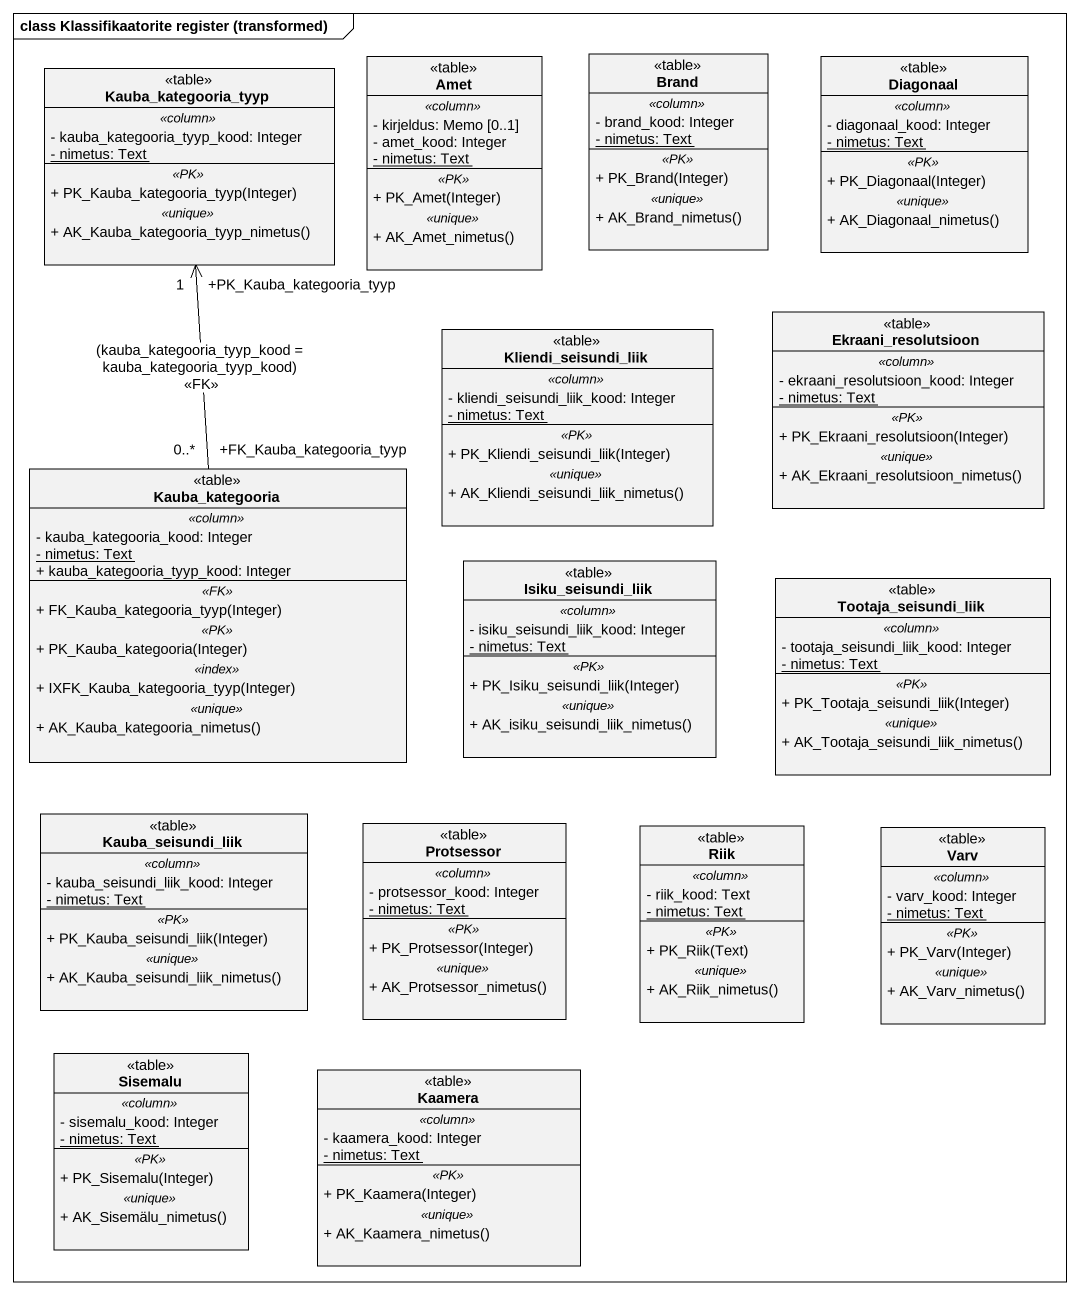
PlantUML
@startuml
mainframe class Klassifikaatorite register (transformed)
hide circle
hide empty members
skinparam classAttributeIconSize 0
class Kauba_kategooria_tyyp <<table>> {
  .. <<column>> ..
  - kauba_kategooria_tyyp_kood: Integer
  {static} - nimetus: Text
  .. <<PK>> ..
  + PK_Kauba_kategooria_tyyp(Integer)
  .. <<unique>> ..
  + AK_Kauba_kategooria_tyyp_nimetus()
}
class Amet <<table>> {
  .. <<column>> ..
  - kirjeldus: Memo [0..1]
  - amet_kood: Integer
  {static} - nimetus: Text
  .. <<PK>> ..
  + PK_Amet(Integer)
  .. <<unique>> ..
  + AK_Amet_nimetus()
}
class Brand <<table>> {
  .. <<column>> ..
  - brand_kood: Integer
  {static} - nimetus: Text
  .. <<PK>> ..
  + PK_Brand(Integer)
  .. <<unique>> ..
  + AK_Brand_nimetus()
}
class Diagonaal <<table>> {
  .. <<column>> ..
  - diagonaal_kood: Integer
  {static} - nimetus: Text
  .. <<PK>> ..
  + PK_Diagonaal(Integer)
  .. <<unique>> ..
  + AK_Diagonaal_nimetus()
}
class Kliendi_seisundi_liik <<table>> {
  .. <<column>> ..
  - kliendi_seisundi_liik_kood: Integer
  {static} - nimetus: Text
  .. <<PK>> ..
  + PK_Kliendi_seisundi_liik(Integer)
  .. <<unique>> ..
  + AK_Kliendi_seisundi_liik_nimetus()
}
class Ekraani_resolutsioon <<table>> {
  .. <<column>> ..
  - ekraani_resolutsioon_kood: Integer
  {static} - nimetus: Text
  .. <<PK>> ..
  + PK_Ekraani_resolutsioon(Integer)
  .. <<unique>> ..
  + AK_Ekraani_resolutsioon_nimetus()
}
class Kauba_kategooria <<table>> {
  .. <<column>> ..
  - kauba_kategooria_kood: Integer
  {static} - nimetus: Text
  + kauba_kategooria_tyyp_kood: Integer
  .. <<FK>> ..
  + FK_Kauba_kategooria_tyyp(Integer)
  .. <<PK>> ..
  + PK_Kauba_kategooria(Integer)
  .. <<index>> ..
  + IXFK_Kauba_kategooria_tyyp(Integer)
  .. <<unique>> ..
  + AK_Kauba_kategooria_nimetus()
}
class Isiku_seisundi_liik <<table>> {
  .. <<column>> ..
  - isiku_seisundi_liik_kood: Integer
  {static} - nimetus: Text
  .. <<PK>> ..
  + PK_Isiku_seisundi_liik(Integer)
  .. <<unique>> ..
  + AK_isiku_seisundi_liik_nimetus()
}
class Tootaja_seisundi_liik <<table>> {
  .. <<column>> ..
  - tootaja_seisundi_liik_kood: Integer
  {static} - nimetus: Text
  .. <<PK>> ..
  + PK_Tootaja_seisundi_liik(Integer)
  .. <<unique>> ..
  + AK_Tootaja_seisundi_liik_nimetus()
}
class Kauba_seisundi_liik <<table>> {
  .. <<column>> ..
  - kauba_seisundi_liik_kood: Integer
  {static} - nimetus: Text
  .. <<PK>> ..
  + PK_Kauba_seisundi_liik(Integer)
  .. <<unique>> ..
  + AK_Kauba_seisundi_liik_nimetus()
}
class Protsessor <<table>> {
  .. <<column>> ..
  - protsessor_kood: Integer
  {static} - nimetus: Text
  .. <<PK>> ..
  + PK_Protsessor(Integer)
  .. <<unique>> ..
  + AK_Protsessor_nimetus()
}
class Riik <<table>> {
  .. <<column>> ..
  - riik_kood: Text
  {static} - nimetus: Text
  .. <<PK>> ..
  + PK_Riik(Text)
  .. <<unique>> ..
  + AK_Riik_nimetus()
}
class Varv <<table>> {
  .. <<column>> ..
  - varv_kood: Integer
  {static} - nimetus: Text
  .. <<PK>> ..
  + PK_Varv(Integer)
  .. <<unique>> ..
  + AK_Varv_nimetus()
}
class Sisemalu <<table>> {
  .. <<column>> ..
  - sisemalu_kood: Integer
  {static} - nimetus: Text
  .. <<PK>> ..
  + PK_Sisemalu(Integer)
  .. <<unique>> ..
  + AK_Sisemälu_nimetus()
}
class Kaamera <<table>> {
  .. <<column>> ..
  - kaamera_kood: Integer
  {static} - nimetus: Text
  .. <<PK>> ..
  + PK_Kaamera(Integer)
  .. <<unique>> ..
  + AK_Kaamera_nimetus()
}
Kauba_kategooria "+FK_Kauba_kategooria_tyyp\n0..*" -up-> "+PK_Kauba_kategooria_tyyp\n1" Kauba_kategooria_tyyp : (kauba_kategooria_tyyp_kood = kauba_kategooria_tyyp_kood)\n<<FK>>
@enduml
